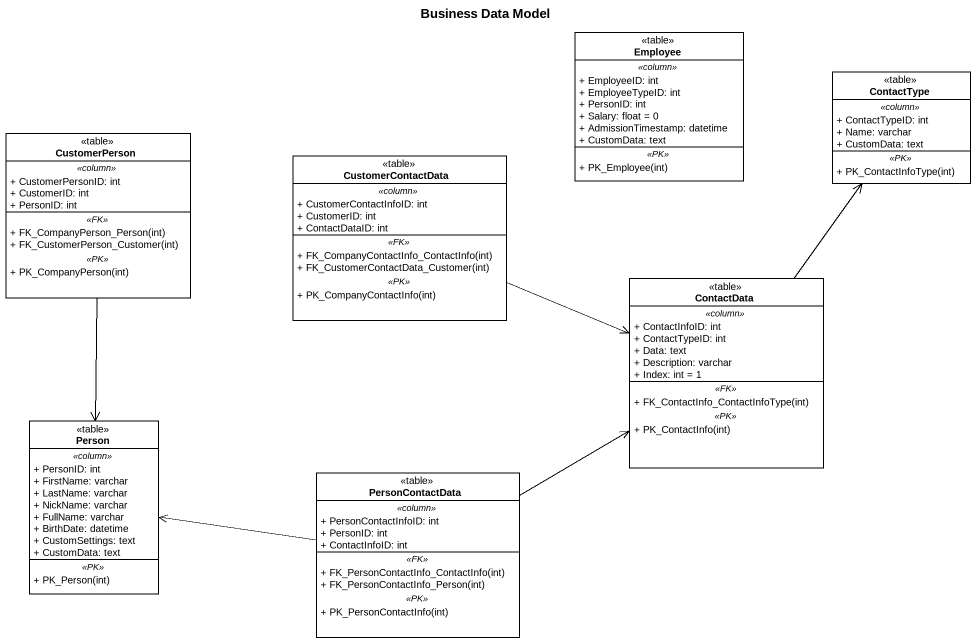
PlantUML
@startuml
title Business Data Model
hide circle
hide empty members
skinparam classAttributeIconSize 0
class Employee <<table>> {
  .. <<column>> ..
  + EmployeeID: int
  + EmployeeTypeID: int
  + PersonID: int
  + Salary: float = 0
  + AdmissionTimestamp: datetime
  + CustomData: text
  .. <<PK>> ..
  + PK_Employee(int)
}
class ContactType <<table>> {
  .. <<column>> ..
  + ContactTypeID: int
  + Name: varchar
  + CustomData: text
  .. <<PK>> ..
  + PK_ContactInfoType(int)
}
class CustomerPerson <<table>> {
  .. <<column>> ..
  + CustomerPersonID: int
  + CustomerID: int
  + PersonID: int
  .. <<FK>> ..
  + FK_CompanyPerson_Person(int)
  + FK_CustomerPerson_Customer(int)
  .. <<PK>> ..
  + PK_CompanyPerson(int)
}
class CustomerContactData <<table>> {
  .. <<column>> ..
  + CustomerContactInfoID: int
  + CustomerID: int
  + ContactDataID: int
  .. <<FK>> ..
  + FK_CompanyContactInfo_ContactInfo(int)
  + FK_CustomerContactData_Customer(int)
  .. <<PK>> ..
  + PK_CompanyContactInfo(int)
}
class ContactData <<table>> {
  .. <<column>> ..
  + ContactInfoID: int
  + ContactTypeID: int
  + Data: text
  + Description: varchar
  + Index: int = 1
  .. <<FK>> ..
  + FK_ContactInfo_ContactInfoType(int)
  .. <<PK>> ..
  + PK_ContactInfo(int)
}
class "Person" as Person_ <<table>> {
  .. <<column>> ..
  + PersonID: int
  + FirstName: varchar
  + LastName: varchar
  + NickName: varchar
  + FullName: varchar
  + BirthDate: datetime
  + CustomSettings: text
  + CustomData: text
  .. <<PK>> ..
  + PK_Person(int)
}
class PersonContactData <<table>> {
  .. <<column>> ..
  + PersonContactInfoID: int
  + PersonID: int
  + ContactInfoID: int
  .. <<FK>> ..
  + FK_PersonContactInfo_ContactInfo(int)
  + FK_PersonContactInfo_Person(int)
  .. <<PK>> ..
  + PK_PersonContactInfo(int)
}
CustomerPerson --> Person_
CustomerContactData -right-> ContactData
ContactData -up-> ContactType
PersonContactData -right-> ContactData
PersonContactData -left-> Person_
@enduml
